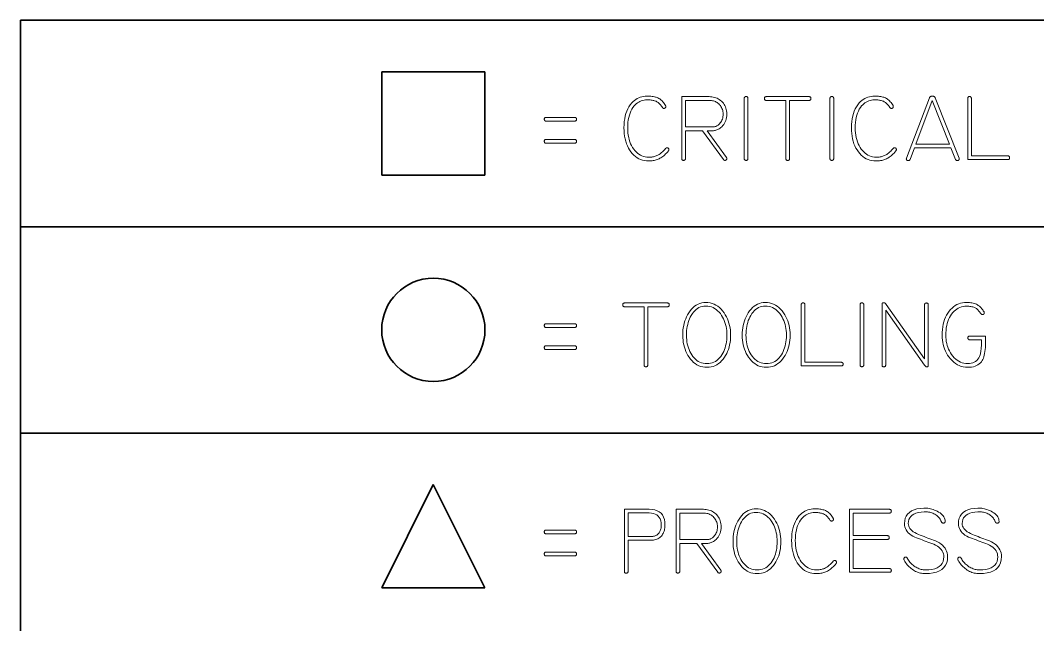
# Model space of a CAD drawing. Extents: x 0 to 297, y 0 to 210.
# Drawn here: x 76.5 to 115.91, y 36.57 to 60 of the extents above; entities that cross this region are included whole.
import ezdxf

# ---------------------------------------------------------------- set-up
doc = ezdxf.new("R2010")
doc.units = 0

msp = doc.modelspace()

# ---------------------------------------------------------------- linework, layer by layer
at = {"color": 7, "lineweight": 35}
for p, q in [((76.5, 10), (76.5, 60)), ((76.5, 60), (146.5, 60)), ((76.5, 60), (146.5, 60)), ((76.5, 52), (146.5, 52)), ((76.5, 10), (76.5, 50.5)), ((76.5, 44), (146.5, 44))]:
    msp.add_line(p, q, dxfattribs=at)
at = {"color": 7, "lineweight": 35, "ltscale": 0.1}
for p, q in [((90.5, 54), (90.5, 58)), ((90.5, 58), (94.5, 58)), ((94.5, 54), (94.5, 58)), ((90.5, 54), (94.5, 54)), ((90.5, 38), (94.5, 38))]:
    msp.add_line(p, q, dxfattribs=at)
at = {"color": 7, "lineweight": 35, "ltscale": 0.111803}
for p, q in [((90.5, 38), (92.5, 42)), ((92.5, 42), (94.5, 38))]:
    msp.add_line(p, q, dxfattribs=at)
at = {"color": 7, "lineweight": 13}
for points in [[(101.608, 54.938), (101.572, 54.895), (101.536, 54.855), (101.5, 54.818), (101.463, 54.783), (101.427, 54.751), (101.39, 54.722), (101.354, 54.695), (101.317, 54.671), (101.281, 54.65), (101.244, 54.631), (101.21, 54.616), (101.174, 54.601), (101.137, 54.589), (101.099, 54.578), (101.059, 54.569), (101.017, 54.562), (100.974, 54.556), (100.93, 54.552), (100.884, 54.549), (100.836, 54.548), (100.755, 54.552), (100.676, 54.562), (100.601, 54.58), (100.528, 54.605), (100.458, 54.636), (100.392, 54.675), (100.328, 54.721), (100.267, 54.773), (100.209, 54.833), (100.154, 54.9), (100.104, 54.973), (100.058, 55.05), (100.018, 55.132), (99.984, 55.218), (99.954, 55.309), (99.93, 55.405), (99.911, 55.505), (99.898, 55.609), (99.89, 55.719), (99.887, 55.833), (99.89, 55.957), (99.899, 56.074), (99.914, 56.186), (99.935, 56.291), (99.962, 56.391), (99.995, 56.484), (100.034, 56.571), (100.079, 56.652), (100.13, 56.727), (100.187, 56.796), (100.237, 56.847), (100.289, 56.892), (100.343, 56.932), (100.399, 56.967), (100.457, 56.996), (100.518, 57.02), (100.58, 57.039), (100.644, 57.052), (100.71, 57.06), (100.778, 57.063), (100.832, 57.062), (100.883, 57.06), (100.932, 57.056), (100.978, 57.051), (101.022, 57.045), (101.063, 57.037), (101.102, 57.027), (101.139, 57.017), (101.173, 57.004), (101.204, 56.991), (101.238, 56.973), (101.27, 56.952), (101.302, 56.929), (101.332, 56.903), (101.362, 56.875), (101.391, 56.844), (101.419, 56.811), (101.445, 56.775), (101.471, 56.736), (101.496, 56.695), (101.498, 56.691), (101.5, 56.688), (101.502, 56.684), (101.503, 56.68), (101.505, 56.677), (101.505, 56.673), (101.506, 56.67), (101.507, 56.666), (101.507, 56.662), (101.507, 56.659), (101.506, 56.645), (101.504, 56.633), (101.5, 56.622), (101.495, 56.613), (101.488, 56.605), (101.48, 56.598), (101.47, 56.593), (101.459, 56.589), (101.446, 56.587), (101.431, 56.587), (101.424, 56.587), (101.418, 56.588), (101.411, 56.59), (101.405, 56.592), (101.399, 56.596), (101.393, 56.6), (101.388, 56.604), (101.383, 56.61), (101.378, 56.616), (101.374, 56.623), (101.353, 56.656), (101.332, 56.686), (101.309, 56.715), (101.286, 56.742), (101.262, 56.767), (101.237, 56.79), (101.211, 56.811), (101.184, 56.829), (101.157, 56.846), (101.128, 56.861), (101.102, 56.872), (101.074, 56.882), (101.044, 56.89), (101.012, 56.898), (100.978, 56.904), (100.942, 56.909), (100.904, 56.913), (100.864, 56.916), (100.822, 56.918), (100.778, 56.918), (100.72, 56.916), (100.664, 56.909), (100.609, 56.897), (100.557, 56.88), (100.506, 56.859), (100.457, 56.833), (100.41, 56.802), (100.365, 56.766), (100.322, 56.726), (100.281, 56.68), (100.233, 56.619), (100.191, 56.553), (100.154, 56.481), (100.121, 56.404), (100.094, 56.322), (100.072, 56.235), (100.054, 56.142), (100.042, 56.044), (100.034, 55.941), (100.032, 55.833), (100.034, 55.733), (100.041, 55.638), (100.053, 55.546), (100.069, 55.459), (100.089, 55.374), (100.115, 55.294), (100.145, 55.217), (100.18, 55.145), (100.219, 55.075), (100.263, 55.01), (100.31, 54.95), (100.36, 54.896), (100.412, 54.848), (100.466, 54.807), (100.523, 54.772), (100.583, 54.743), (100.644, 54.721), (100.708, 54.705), (100.775, 54.696), (100.843, 54.693), (100.883, 54.693), (100.922, 54.696), (100.96, 54.699), (100.997, 54.704), (101.032, 54.711), (101.067, 54.719), (101.101, 54.729), (101.133, 54.74), (101.165, 54.753), (101.195, 54.767), (101.225, 54.783), (101.255, 54.801), (101.285, 54.822), (101.316, 54.845), (101.346, 54.87), (101.377, 54.898), (101.407, 54.928), (101.438, 54.96), (101.469, 54.995), (101.5, 55.032), (101.504, 55.037), (101.509, 55.041), (101.514, 55.045), (101.518, 55.048), (101.523, 55.051), (101.529, 55.053), (101.534, 55.055), (101.539, 55.056), (101.545, 55.057), (101.551, 55.057), (101.565, 55.056), (101.578, 55.054), (101.589, 55.051), (101.599, 55.045), (101.607, 55.039), (101.614, 55.031), (101.619, 55.022), (101.623, 55.011), (101.626, 54.999), (101.626, 54.985), (101.626, 54.98), (101.626, 54.975), (101.625, 54.97), (101.623, 54.965), (101.622, 54.96), (101.62, 54.956), (101.617, 54.951), (101.615, 54.947), (101.612, 54.942)], [(103.87, 56.367), (103.868, 56.298), (103.861, 56.233), (103.849, 56.172), (103.833, 56.114), (103.812, 56.06), (103.787, 56.009), (103.757, 55.961), (103.722, 55.917), (103.683, 55.877), (103.639, 55.84), (103.608, 55.817), (103.576, 55.797), (103.545, 55.779), (103.513, 55.764), (103.482, 55.751), (103.451, 55.74), (103.421, 55.731), (103.39, 55.726), (103.359, 55.722), (103.329, 55.721), (103.113, 55.721), (103.856, 54.685), (103.858, 54.681), (103.861, 54.677), (103.863, 54.672), (103.865, 54.668), (103.867, 54.664), (103.868, 54.659), (103.869, 54.655), (103.87, 54.651), (103.87, 54.646), (103.87, 54.642), (103.869, 54.628), (103.867, 54.616), (103.863, 54.605), (103.858, 54.596), (103.851, 54.588), (103.843, 54.582), (103.833, 54.576), (103.822, 54.573), (103.809, 54.571), (103.794, 54.57), (103.788, 54.57), (103.782, 54.571), (103.776, 54.573), (103.77, 54.575), (103.765, 54.577), (103.759, 54.58), (103.754, 54.584), (103.749, 54.588), (103.745, 54.593), (103.74, 54.599), (102.929, 55.721), (102.268, 55.721), (102.268, 54.642), (102.268, 54.628), (102.266, 54.616), (102.262, 54.605), (102.257, 54.596), (102.25, 54.588), (102.242, 54.582), (102.233, 54.576), (102.222, 54.573), (102.21, 54.571), (102.196, 54.57), (102.183, 54.571), (102.17, 54.573), (102.159, 54.576), (102.15, 54.582), (102.142, 54.588), (102.136, 54.596), (102.131, 54.605), (102.127, 54.616), (102.125, 54.628), (102.124, 54.642), (102.124, 57.041), (103.185, 57.041), (103.24, 57.039), (103.294, 57.034), (103.346, 57.025), (103.396, 57.013), (103.444, 56.997), (103.491, 56.977), (103.536, 56.955), (103.58, 56.928), (103.621, 56.898), (103.661, 56.864), (103.701, 56.825), (103.736, 56.783), (103.768, 56.739), (103.795, 56.693), (103.818, 56.644), (103.837, 56.593), (103.851, 56.54), (103.862, 56.485), (103.868, 56.427)], [(103.726, 56.367), (103.724, 56.415), (103.719, 56.461), (103.711, 56.505), (103.699, 56.547), (103.684, 56.587), (103.666, 56.626), (103.645, 56.662), (103.62, 56.697), (103.591, 56.729), (103.56, 56.76), (103.529, 56.786), (103.496, 56.809), (103.462, 56.83), (103.427, 56.847), (103.39, 56.863), (103.352, 56.875), (103.312, 56.884), (103.271, 56.891), (103.229, 56.895), (103.185, 56.897), (102.272, 56.897), (102.268, 55.865), (103.329, 55.865), (103.351, 55.866), (103.374, 55.869), (103.396, 55.874), (103.419, 55.88), (103.442, 55.889), (103.465, 55.899), (103.487, 55.911), (103.51, 55.925), (103.533, 55.941), (103.556, 55.959), (103.588, 55.988), (103.617, 56.02), (103.643, 56.055), (103.665, 56.092), (103.683, 56.131), (103.699, 56.173), (103.711, 56.218), (103.719, 56.265), (103.724, 56.314)], [(104.689, 54.642), (104.688, 54.628), (104.686, 54.616), (104.683, 54.605), (104.677, 54.596), (104.671, 54.588), (104.663, 54.582), (104.654, 54.576), (104.643, 54.573), (104.631, 54.571), (104.617, 54.57), (104.603, 54.571), (104.591, 54.573), (104.58, 54.576), (104.571, 54.582), (104.563, 54.588), (104.556, 54.596), (104.551, 54.605), (104.548, 54.616), (104.545, 54.628), (104.545, 54.642), (104.545, 56.973), (104.545, 56.986), (104.548, 56.999), (104.551, 57.009), (104.556, 57.019), (104.563, 57.027), (104.571, 57.033), (104.58, 57.038), (104.591, 57.042), (104.603, 57.044), (104.617, 57.045), (104.631, 57.044), (104.643, 57.042), (104.654, 57.038), (104.663, 57.033), (104.671, 57.027), (104.677, 57.019), (104.683, 57.009), (104.686, 56.999), (104.688, 56.986), (104.689, 56.973)], [(107.059, 56.897), (106.302, 56.897), (106.302, 54.639), (106.301, 54.625), (106.299, 54.613), (106.295, 54.602), (106.29, 54.592), (106.284, 54.584), (106.276, 54.578), (106.266, 54.573), (106.255, 54.569), (106.243, 54.567), (106.229, 54.566), (106.216, 54.567), (106.203, 54.569), (106.193, 54.573), (106.183, 54.578), (106.175, 54.584), (106.169, 54.592), (106.164, 54.602), (106.16, 54.613), (106.158, 54.625), (106.157, 54.639), (106.157, 56.897), (105.4, 56.897), (105.386, 56.898), (105.374, 56.9), (105.363, 56.903), (105.354, 56.908), (105.346, 56.915), (105.339, 56.923), (105.334, 56.932), (105.33, 56.943), (105.328, 56.955), (105.328, 56.969), (105.328, 56.983), (105.33, 56.995), (105.334, 57.006), (105.339, 57.015), (105.346, 57.023), (105.354, 57.03), (105.363, 57.035), (105.374, 57.038), (105.386, 57.04), (105.4, 57.041), (107.059, 57.041), (107.073, 57.04), (107.085, 57.038), (107.096, 57.035), (107.105, 57.03), (107.113, 57.023), (107.12, 57.015), (107.125, 57.006), (107.128, 56.995), (107.131, 56.983), (107.131, 56.969), (107.131, 56.955), (107.128, 56.943), (107.125, 56.932), (107.12, 56.923), (107.113, 56.915), (107.105, 56.908), (107.096, 56.903), (107.085, 56.9), (107.073, 56.898)], [(108.012, 54.642), (108.011, 54.628), (108.009, 54.616), (108.005, 54.605), (108, 54.596), (107.994, 54.588), (107.986, 54.582), (107.976, 54.576), (107.965, 54.573), (107.953, 54.571), (107.939, 54.57), (107.926, 54.571), (107.913, 54.573), (107.903, 54.576), (107.893, 54.582), (107.885, 54.588), (107.879, 54.596), (107.874, 54.605), (107.87, 54.616), (107.868, 54.628), (107.867, 54.642), (107.867, 56.973), (107.868, 56.986), (107.87, 56.999), (107.874, 57.009), (107.879, 57.019), (107.885, 57.027), (107.893, 57.033), (107.903, 57.038), (107.913, 57.042), (107.926, 57.044), (107.939, 57.045), (107.953, 57.044), (107.965, 57.042), (107.976, 57.038), (107.986, 57.033), (107.994, 57.027), (108, 57.019), (108.005, 57.009), (108.009, 56.999), (108.011, 56.986), (108.012, 56.973)], [(110.421, 54.938), (110.385, 54.895), (110.349, 54.855), (110.313, 54.818), (110.276, 54.783), (110.24, 54.751), (110.204, 54.722), (110.167, 54.695), (110.13, 54.671), (110.094, 54.65), (110.057, 54.631), (110.023, 54.616), (109.988, 54.601), (109.951, 54.589), (109.912, 54.578), (109.872, 54.569), (109.831, 54.562), (109.788, 54.556), (109.743, 54.552), (109.697, 54.549), (109.649, 54.548), (109.568, 54.552), (109.489, 54.562), (109.414, 54.58), (109.341, 54.605), (109.271, 54.636), (109.205, 54.675), (109.141, 54.721), (109.08, 54.773), (109.022, 54.833), (108.968, 54.9), (108.917, 54.973), (108.871, 55.05), (108.831, 55.132), (108.797, 55.218), (108.767, 55.309), (108.743, 55.405), (108.725, 55.505), (108.711, 55.609), (108.703, 55.719), (108.701, 55.833), (108.704, 55.957), (108.713, 56.074), (108.728, 56.186), (108.748, 56.291), (108.775, 56.391), (108.808, 56.484), (108.847, 56.571), (108.892, 56.652), (108.943, 56.727), (109, 56.796), (109.05, 56.847), (109.102, 56.892), (109.156, 56.932), (109.212, 56.967), (109.271, 56.996), (109.331, 57.02), (109.393, 57.039), (109.457, 57.052), (109.523, 57.06), (109.592, 57.063), (109.645, 57.062), (109.696, 57.06), (109.745, 57.056), (109.791, 57.051), (109.835, 57.045), (109.876, 57.037), (109.915, 57.027), (109.952, 57.017), (109.986, 57.004), (110.017, 56.991), (110.051, 56.973), (110.083, 56.952), (110.115, 56.929), (110.145, 56.903), (110.175, 56.875), (110.204, 56.844), (110.232, 56.811), (110.259, 56.775), (110.285, 56.736), (110.31, 56.695), (110.312, 56.691), (110.313, 56.688), (110.315, 56.684), (110.316, 56.68), (110.318, 56.677), (110.319, 56.673), (110.319, 56.67), (110.32, 56.666), (110.32, 56.662), (110.32, 56.659), (110.32, 56.645), (110.317, 56.633), (110.314, 56.622), (110.308, 56.613), (110.301, 56.605), (110.293, 56.598), (110.283, 56.593), (110.272, 56.589), (110.259, 56.587), (110.245, 56.587), (110.238, 56.587), (110.231, 56.588), (110.224, 56.59), (110.218, 56.592), (110.212, 56.596), (110.206, 56.6), (110.201, 56.604), (110.196, 56.61), (110.191, 56.616), (110.187, 56.623), (110.166, 56.656), (110.145, 56.686), (110.122, 56.715), (110.099, 56.742), (110.075, 56.767), (110.05, 56.79), (110.024, 56.811), (109.998, 56.829), (109.97, 56.846), (109.942, 56.861), (109.915, 56.872), (109.887, 56.882), (109.857, 56.89), (109.825, 56.898), (109.791, 56.904), (109.755, 56.909), (109.717, 56.913), (109.677, 56.916), (109.635, 56.918), (109.592, 56.918), (109.533, 56.916), (109.477, 56.909), (109.423, 56.897), (109.37, 56.88), (109.319, 56.859), (109.27, 56.833), (109.223, 56.802), (109.178, 56.766), (109.135, 56.726), (109.094, 56.68), (109.047, 56.619), (109.004, 56.553), (108.967, 56.481), (108.934, 56.404), (108.907, 56.322), (108.885, 56.235), (108.867, 56.142), (108.855, 56.044), (108.847, 55.941), (108.845, 55.833), (108.847, 55.733), (108.854, 55.638), (108.866, 55.546), (108.882, 55.459), (108.903, 55.374), (108.928, 55.294), (108.958, 55.217), (108.993, 55.145), (109.032, 55.075), (109.076, 55.01), (109.123, 54.95), (109.173, 54.896), (109.225, 54.848), (109.28, 54.807), (109.336, 54.772), (109.396, 54.743), (109.457, 54.721), (109.521, 54.705), (109.588, 54.696), (109.657, 54.693), (109.696, 54.693), (109.735, 54.696), (109.773, 54.699), (109.81, 54.704), (109.846, 54.711), (109.88, 54.719), (109.914, 54.729), (109.946, 54.74), (109.978, 54.753), (110.008, 54.767), (110.038, 54.783), (110.068, 54.801), (110.099, 54.822), (110.129, 54.845), (110.159, 54.87), (110.19, 54.898), (110.221, 54.928), (110.251, 54.96), (110.282, 54.995), (110.313, 55.032), (110.318, 55.037), (110.322, 55.041), (110.327, 55.045), (110.332, 55.048), (110.337, 55.051), (110.342, 55.053), (110.347, 55.055), (110.352, 55.056), (110.358, 55.057), (110.364, 55.057), (110.378, 55.056), (110.391, 55.054), (110.402, 55.051), (110.412, 55.045), (110.42, 55.039), (110.427, 55.031), (110.433, 55.022), (110.436, 55.011), (110.439, 54.999), (110.439, 54.985), (110.439, 54.98), (110.439, 54.975), (110.438, 54.97), (110.437, 54.965), (110.435, 54.96), (110.433, 54.956), (110.431, 54.951), (110.428, 54.947), (110.425, 54.942)], [(112.867, 54.66), (112.869, 54.657), (112.87, 54.654), (112.871, 54.652), (112.872, 54.649), (112.873, 54.646), (112.873, 54.643), (112.874, 54.64), (112.874, 54.637), (112.874, 54.634), (112.874, 54.631), (112.874, 54.618), (112.871, 54.607), (112.868, 54.596), (112.862, 54.587), (112.856, 54.58), (112.847, 54.574), (112.837, 54.569), (112.826, 54.566), (112.813, 54.563), (112.799, 54.563), (112.789, 54.563), (112.78, 54.565), (112.771, 54.567), (112.763, 54.57), (112.756, 54.574), (112.75, 54.58), (112.744, 54.586), (112.739, 54.593), (112.734, 54.601), (112.73, 54.61), (112.55, 55.061), (111.143, 55.061), (110.97, 54.61), (110.966, 54.601), (110.961, 54.593), (110.956, 54.586), (110.95, 54.58), (110.944, 54.574), (110.936, 54.57), (110.929, 54.567), (110.92, 54.565), (110.911, 54.563), (110.901, 54.563), (110.887, 54.563), (110.874, 54.566), (110.863, 54.569), (110.853, 54.574), (110.844, 54.58), (110.838, 54.587), (110.832, 54.596), (110.828, 54.607), (110.826, 54.618), (110.825, 54.631), (110.825, 54.634), (110.826, 54.637), (110.826, 54.64), (110.827, 54.643), (110.827, 54.646), (110.828, 54.649), (110.829, 54.652), (110.83, 54.654), (110.831, 54.657), (110.833, 54.66), (111.72, 56.994), (111.726, 57.007), (111.733, 57.019), (111.741, 57.029), (111.75, 57.038), (111.761, 57.046), (111.772, 57.052), (111.785, 57.057), (111.8, 57.06), (111.815, 57.062), (111.832, 57.063), (111.848, 57.062), (111.863, 57.06), (111.877, 57.057), (111.89, 57.052), (111.901, 57.046), (111.912, 57.038), (111.922, 57.029), (111.93, 57.019), (111.937, 57.007), (111.944, 56.994)], [(112.492, 55.205), (111.832, 56.886), (111.197, 55.205)], [(114.754, 54.599), (113.203, 54.599), (113.203, 56.973), (113.203, 56.986), (113.206, 56.999), (113.209, 57.009), (113.214, 57.019), (113.221, 57.027), (113.229, 57.033), (113.238, 57.038), (113.249, 57.042), (113.261, 57.044), (113.275, 57.045), (113.289, 57.044), (113.301, 57.042), (113.312, 57.038), (113.321, 57.033), (113.329, 57.027), (113.335, 57.019), (113.341, 57.009), (113.344, 56.999), (113.346, 56.986), (113.347, 56.973), (113.347, 54.743), (114.754, 54.743), (114.768, 54.742), (114.78, 54.74), (114.791, 54.737), (114.8, 54.732), (114.808, 54.725), (114.815, 54.717), (114.82, 54.708), (114.823, 54.697), (114.825, 54.685), (114.826, 54.671), (114.825, 54.657), (114.823, 54.645), (114.82, 54.634), (114.815, 54.625), (114.808, 54.617), (114.8, 54.61), (114.791, 54.605), (114.78, 54.602), (114.768, 54.6)], [(97.975, 56.092), (96.872, 56.092), (96.858, 56.093), (96.846, 56.095), (96.835, 56.099), (96.825, 56.104), (96.817, 56.11), (96.811, 56.118), (96.806, 56.128), (96.802, 56.139), (96.8, 56.151), (96.799, 56.165), (96.8, 56.178), (96.802, 56.19), (96.806, 56.201), (96.811, 56.211), (96.817, 56.219), (96.825, 56.225), (96.835, 56.23), (96.846, 56.234), (96.858, 56.236), (96.872, 56.237), (97.975, 56.237), (97.989, 56.236), (98.001, 56.234), (98.012, 56.23), (98.022, 56.225), (98.03, 56.219), (98.036, 56.211), (98.041, 56.201), (98.045, 56.19), (98.047, 56.178), (98.048, 56.165), (98.047, 56.151), (98.045, 56.139), (98.041, 56.128), (98.036, 56.118), (98.03, 56.11), (98.022, 56.104), (98.012, 56.099), (98.001, 56.095), (97.989, 56.093)], [(97.975, 55.237), (96.872, 55.237), (96.858, 55.238), (96.846, 55.24), (96.835, 55.244), (96.825, 55.249), (96.817, 55.255), (96.811, 55.263), (96.806, 55.273), (96.802, 55.284), (96.8, 55.296), (96.799, 55.31), (96.8, 55.323), (96.802, 55.335), (96.806, 55.346), (96.811, 55.356), (96.817, 55.364), (96.825, 55.37), (96.835, 55.375), (96.846, 55.379), (96.858, 55.381), (96.872, 55.382), (97.975, 55.382), (97.989, 55.381), (98.001, 55.379), (98.012, 55.375), (98.022, 55.37), (98.03, 55.364), (98.036, 55.356), (98.041, 55.346), (98.045, 55.335), (98.047, 55.323), (98.048, 55.31), (98.047, 55.296), (98.045, 55.284), (98.041, 55.273), (98.036, 55.263), (98.03, 55.255), (98.022, 55.249), (98.012, 55.244), (98.001, 55.24), (97.989, 55.238)], [(101.569, 48.897), (100.811, 48.897), (100.811, 46.639), (100.81, 46.625), (100.808, 46.613), (100.804, 46.602), (100.799, 46.592), (100.793, 46.584), (100.785, 46.578), (100.776, 46.573), (100.765, 46.569), (100.753, 46.567), (100.739, 46.566), (100.725, 46.567), (100.713, 46.569), (100.702, 46.573), (100.693, 46.578), (100.685, 46.584), (100.678, 46.592), (100.673, 46.602), (100.67, 46.613), (100.667, 46.625), (100.667, 46.639), (100.667, 48.897), (99.909, 48.897), (99.895, 48.898), (99.883, 48.9), (99.872, 48.903), (99.863, 48.908), (99.855, 48.915), (99.848, 48.923), (99.843, 48.932), (99.84, 48.943), (99.838, 48.955), (99.837, 48.969), (99.838, 48.983), (99.84, 48.995), (99.843, 49.006), (99.848, 49.015), (99.855, 49.023), (99.863, 49.03), (99.872, 49.035), (99.883, 49.038), (99.895, 49.04), (99.909, 49.041), (101.569, 49.041), (101.582, 49.04), (101.595, 49.038), (101.605, 49.035), (101.615, 49.03), (101.623, 49.023), (101.629, 49.015), (101.634, 49.006), (101.638, 48.995), (101.64, 48.983), (101.641, 48.969), (101.64, 48.955), (101.638, 48.943), (101.634, 48.932), (101.629, 48.923), (101.623, 48.915), (101.615, 48.908), (101.605, 48.903), (101.595, 48.9), (101.582, 48.898)], [(104.018, 47.793), (104.016, 47.694), (104.009, 47.598), (103.997, 47.505), (103.98, 47.415), (103.959, 47.328), (103.932, 47.244), (103.901, 47.163), (103.866, 47.085), (103.825, 47.01), (103.78, 46.938), (103.726, 46.864), (103.67, 46.798), (103.609, 46.739), (103.546, 46.689), (103.48, 46.646), (103.41, 46.611), (103.337, 46.583), (103.26, 46.564), (103.181, 46.552), (103.098, 46.548), (103.015, 46.552), (102.936, 46.564), (102.859, 46.583), (102.785, 46.611), (102.715, 46.646), (102.647, 46.689), (102.583, 46.739), (102.522, 46.798), (102.464, 46.864), (102.409, 46.938), (102.362, 47.011), (102.321, 47.086), (102.284, 47.165), (102.252, 47.246), (102.225, 47.33), (102.203, 47.417), (102.186, 47.507), (102.174, 47.599), (102.166, 47.695), (102.164, 47.793), (102.166, 47.892), (102.173, 47.988), (102.185, 48.082), (102.201, 48.173), (102.222, 48.261), (102.247, 48.347), (102.277, 48.43), (102.312, 48.51), (102.351, 48.587), (102.395, 48.662), (102.447, 48.738), (102.503, 48.806), (102.562, 48.867), (102.623, 48.919), (102.688, 48.963), (102.755, 48.999), (102.826, 49.027), (102.899, 49.047), (102.976, 49.059), (103.055, 49.063), (103.141, 49.059), (103.223, 49.047), (103.302, 49.027), (103.378, 48.999), (103.451, 48.963), (103.52, 48.919), (103.586, 48.867), (103.649, 48.806), (103.709, 48.738), (103.766, 48.662), (103.813, 48.587), (103.856, 48.51), (103.894, 48.43), (103.927, 48.347), (103.955, 48.261), (103.978, 48.173), (103.995, 48.082), (104.008, 47.988), (104.016, 47.892)], [(103.874, 47.793), (103.872, 47.882), (103.866, 47.968), (103.855, 48.051), (103.841, 48.132), (103.822, 48.21), (103.8, 48.286), (103.773, 48.359), (103.742, 48.429), (103.707, 48.497), (103.668, 48.561), (103.62, 48.629), (103.57, 48.69), (103.516, 48.743), (103.459, 48.79), (103.399, 48.829), (103.337, 48.861), (103.271, 48.886), (103.202, 48.904), (103.13, 48.915), (103.055, 48.918), (102.985, 48.915), (102.918, 48.904), (102.854, 48.886), (102.793, 48.861), (102.736, 48.829), (102.681, 48.79), (102.629, 48.743), (102.58, 48.69), (102.535, 48.629), (102.492, 48.561), (102.457, 48.497), (102.426, 48.43), (102.398, 48.36), (102.374, 48.288), (102.354, 48.212), (102.338, 48.134), (102.325, 48.053), (102.315, 47.969), (102.31, 47.882), (102.308, 47.793), (102.31, 47.705), (102.316, 47.619), (102.326, 47.537), (102.34, 47.457), (102.359, 47.38), (102.381, 47.305), (102.407, 47.234), (102.437, 47.165), (102.472, 47.099), (102.51, 47.035), (102.556, 46.97), (102.604, 46.912), (102.655, 46.861), (102.71, 46.816), (102.767, 46.778), (102.827, 46.747), (102.891, 46.723), (102.957, 46.706), (103.026, 46.696), (103.098, 46.693), (103.171, 46.696), (103.24, 46.706), (103.307, 46.723), (103.37, 46.747), (103.43, 46.778), (103.487, 46.816), (103.541, 46.861), (103.591, 46.912), (103.638, 46.97), (103.683, 47.035), (103.719, 47.098), (103.751, 47.164), (103.78, 47.232), (103.805, 47.304), (103.826, 47.378), (103.843, 47.455), (103.857, 47.535), (103.866, 47.618), (103.872, 47.704)], [(106.323, 47.793), (106.321, 47.694), (106.314, 47.598), (106.302, 47.505), (106.285, 47.415), (106.264, 47.328), (106.238, 47.244), (106.207, 47.163), (106.171, 47.085), (106.13, 47.01), (106.085, 46.938), (106.032, 46.864), (105.975, 46.798), (105.915, 46.739), (105.851, 46.689), (105.785, 46.646), (105.715, 46.611), (105.642, 46.583), (105.566, 46.564), (105.486, 46.552), (105.403, 46.548), (105.32, 46.552), (105.241, 46.564), (105.164, 46.583), (105.09, 46.611), (105.02, 46.646), (104.953, 46.689), (104.888, 46.739), (104.827, 46.798), (104.769, 46.864), (104.714, 46.938), (104.668, 47.011), (104.626, 47.086), (104.589, 47.165), (104.557, 47.246), (104.53, 47.33), (104.508, 47.417), (104.491, 47.507), (104.479, 47.599), (104.471, 47.695), (104.469, 47.793), (104.471, 47.892), (104.478, 47.988), (104.49, 48.082), (104.506, 48.173), (104.527, 48.261), (104.552, 48.347), (104.582, 48.43), (104.617, 48.51), (104.656, 48.587), (104.7, 48.662), (104.753, 48.738), (104.808, 48.806), (104.867, 48.867), (104.928, 48.919), (104.993, 48.963), (105.06, 48.999), (105.131, 49.027), (105.204, 49.047), (105.281, 49.059), (105.36, 49.063), (105.446, 49.059), (105.528, 49.047), (105.607, 49.027), (105.683, 48.999), (105.756, 48.963), (105.825, 48.919), (105.892, 48.867), (105.955, 48.806), (106.014, 48.738), (106.071, 48.662), (106.119, 48.587), (106.162, 48.51), (106.199, 48.43), (106.232, 48.347), (106.26, 48.261), (106.283, 48.173), (106.301, 48.082), (106.313, 47.988), (106.321, 47.892)], [(106.179, 47.793), (106.177, 47.882), (106.171, 47.968), (106.16, 48.051), (106.146, 48.132), (106.128, 48.21), (106.105, 48.286), (106.078, 48.359), (106.047, 48.429), (106.012, 48.497), (105.973, 48.561), (105.926, 48.629), (105.875, 48.69), (105.821, 48.743), (105.764, 48.79), (105.705, 48.829), (105.642, 48.861), (105.576, 48.886), (105.507, 48.904), (105.435, 48.915), (105.36, 48.918), (105.29, 48.915), (105.223, 48.904), (105.159, 48.886), (105.099, 48.861), (105.041, 48.829), (104.986, 48.79), (104.934, 48.743), (104.886, 48.69), (104.84, 48.629), (104.797, 48.561), (104.762, 48.497), (104.731, 48.43), (104.703, 48.36), (104.68, 48.288), (104.659, 48.212), (104.643, 48.134), (104.63, 48.053), (104.621, 47.969), (104.615, 47.882), (104.613, 47.793), (104.615, 47.705), (104.621, 47.619), (104.631, 47.537), (104.646, 47.457), (104.664, 47.38), (104.686, 47.305), (104.712, 47.234), (104.743, 47.165), (104.777, 47.099), (104.815, 47.035), (104.861, 46.97), (104.909, 46.912), (104.961, 46.861), (105.015, 46.816), (105.072, 46.778), (105.133, 46.747), (105.196, 46.723), (105.262, 46.706), (105.331, 46.696), (105.403, 46.693), (105.476, 46.696), (105.546, 46.706), (105.612, 46.723), (105.675, 46.747), (105.735, 46.778), (105.792, 46.816), (105.846, 46.861), (105.896, 46.912), (105.944, 46.97), (105.988, 47.035), (106.024, 47.098), (106.057, 47.164), (106.085, 47.232), (106.11, 47.304), (106.131, 47.378), (106.148, 47.455), (106.162, 47.535), (106.171, 47.618), (106.177, 47.704)], [(108.304, 46.599), (106.753, 46.599), (106.753, 48.973), (106.753, 48.986), (106.755, 48.999), (106.759, 49.009), (106.764, 49.019), (106.771, 49.027), (106.778, 49.033), (106.788, 49.038), (106.799, 49.042), (106.811, 49.044), (106.825, 49.045), (106.838, 49.044), (106.851, 49.042), (106.861, 49.038), (106.871, 49.033), (106.879, 49.027), (106.885, 49.019), (106.89, 49.009), (106.894, 48.999), (106.896, 48.986), (106.897, 48.973), (106.897, 46.743), (108.304, 46.743), (108.317, 46.742), (108.33, 46.74), (108.341, 46.737), (108.35, 46.732), (108.358, 46.725), (108.364, 46.717), (108.369, 46.708), (108.373, 46.697), (108.375, 46.685), (108.376, 46.671), (108.375, 46.657), (108.373, 46.645), (108.369, 46.634), (108.364, 46.625), (108.358, 46.617), (108.35, 46.61), (108.341, 46.605), (108.33, 46.602), (108.317, 46.6)], [(109.177, 46.642), (109.176, 46.628), (109.174, 46.616), (109.17, 46.605), (109.165, 46.596), (109.159, 46.588), (109.151, 46.582), (109.141, 46.576), (109.131, 46.573), (109.118, 46.571), (109.105, 46.57), (109.091, 46.571), (109.079, 46.573), (109.068, 46.576), (109.058, 46.582), (109.051, 46.588), (109.044, 46.596), (109.039, 46.605), (109.035, 46.616), (109.033, 46.628), (109.032, 46.642), (109.032, 48.973), (109.033, 48.986), (109.035, 48.999), (109.039, 49.009), (109.044, 49.019), (109.051, 49.027), (109.058, 49.033), (109.068, 49.038), (109.079, 49.042), (109.091, 49.044), (109.105, 49.045), (109.118, 49.044), (109.131, 49.042), (109.141, 49.038), (109.151, 49.033), (109.159, 49.027), (109.165, 49.019), (109.17, 49.009), (109.174, 48.999), (109.176, 48.986), (109.177, 48.973)], [(111.677, 46.628), (111.676, 46.615), (111.675, 46.604), (111.672, 46.595), (111.669, 46.586), (111.664, 46.579), (111.659, 46.573), (111.652, 46.569), (111.644, 46.565), (111.636, 46.563), (111.626, 46.563), (111.616, 46.563), (111.606, 46.565), (111.597, 46.569), (111.587, 46.573), (111.578, 46.579), (111.568, 46.586), (111.559, 46.595), (111.55, 46.604), (111.541, 46.615), (111.532, 46.628), (110.028, 48.767), (110.028, 46.639), (110.027, 46.625), (110.025, 46.613), (110.022, 46.602), (110.017, 46.592), (110.01, 46.584), (110.002, 46.578), (109.993, 46.573), (109.982, 46.569), (109.97, 46.567), (109.956, 46.566), (109.942, 46.567), (109.93, 46.569), (109.919, 46.573), (109.91, 46.578), (109.902, 46.584), (109.895, 46.592), (109.89, 46.602), (109.887, 46.613), (109.885, 46.625), (109.884, 46.639), (109.884, 48.987), (109.884, 48.999), (109.886, 49.01), (109.889, 49.02), (109.893, 49.029), (109.898, 49.036), (109.905, 49.042), (109.912, 49.046), (109.921, 49.049), (109.931, 49.051), (109.942, 49.052), (109.954, 49.051), (109.965, 49.049), (109.977, 49.046), (109.988, 49.042), (109.998, 49.036), (110.009, 49.029), (110.019, 49.02), (110.028, 49.01), (110.037, 48.999), (110.046, 48.987), (111.532, 46.877), (111.532, 48.969), (111.533, 48.983), (111.535, 48.995), (111.539, 49.006), (111.544, 49.015), (111.551, 49.023), (111.558, 49.03), (111.568, 49.035), (111.579, 49.038), (111.591, 49.04), (111.605, 49.041), (111.618, 49.04), (111.631, 49.038), (111.641, 49.035), (111.651, 49.03), (111.659, 49.023), (111.665, 49.015), (111.67, 49.006), (111.674, 48.995), (111.676, 48.983), (111.677, 48.969)], [(113.892, 47.494), (113.891, 47.401), (113.887, 47.314), (113.88, 47.232), (113.872, 47.155), (113.86, 47.084), (113.846, 47.018), (113.83, 46.958), (113.811, 46.902), (113.79, 46.853), (113.766, 46.808), (113.732, 46.759), (113.693, 46.715), (113.65, 46.676), (113.601, 46.642), (113.547, 46.613), (113.488, 46.59), (113.425, 46.572), (113.356, 46.559), (113.282, 46.551), (113.203, 46.548), (113.117, 46.552), (113.034, 46.564), (112.954, 46.584), (112.877, 46.612), (112.802, 46.648), (112.731, 46.692), (112.662, 46.745), (112.597, 46.805), (112.534, 46.873), (112.474, 46.949), (112.424, 47.023), (112.379, 47.1), (112.34, 47.179), (112.305, 47.259), (112.277, 47.342), (112.253, 47.427), (112.234, 47.513), (112.221, 47.602), (112.213, 47.693), (112.211, 47.786), (112.213, 47.9), (112.222, 48.009), (112.235, 48.114), (112.255, 48.214), (112.279, 48.31), (112.309, 48.401), (112.345, 48.487), (112.386, 48.57), (112.433, 48.647), (112.485, 48.72), (112.539, 48.785), (112.596, 48.843), (112.656, 48.895), (112.719, 48.939), (112.785, 48.977), (112.854, 49.008), (112.926, 49.032), (113.001, 49.049), (113.079, 49.059), (113.159, 49.063), (113.215, 49.062), (113.269, 49.058), (113.32, 49.052), (113.369, 49.044), (113.416, 49.034), (113.46, 49.021), (113.502, 49.006), (113.542, 48.989), (113.579, 48.969), (113.614, 48.947), (113.634, 48.933), (113.655, 48.917), (113.676, 48.899), (113.697, 48.878), (113.719, 48.855), (113.74, 48.83), (113.762, 48.803), (113.785, 48.774), (113.808, 48.743), (113.83, 48.709), (113.833, 48.705), (113.836, 48.7), (113.838, 48.696), (113.84, 48.691), (113.841, 48.687), (113.843, 48.682), (113.844, 48.677), (113.844, 48.672), (113.845, 48.667), (113.845, 48.662), (113.844, 48.649), (113.842, 48.638), (113.838, 48.627), (113.833, 48.618), (113.827, 48.611), (113.819, 48.605), (113.81, 48.6), (113.799, 48.597), (113.786, 48.594), (113.773, 48.594), (113.766, 48.594), (113.759, 48.595), (113.752, 48.597), (113.746, 48.6), (113.739, 48.603), (113.733, 48.607), (113.728, 48.611), (113.722, 48.617), (113.717, 48.623), (113.711, 48.63), (113.689, 48.66), (113.668, 48.688), (113.648, 48.714), (113.628, 48.737), (113.609, 48.759), (113.59, 48.778), (113.573, 48.796), (113.556, 48.811), (113.539, 48.824), (113.524, 48.835), (113.497, 48.851), (113.468, 48.865), (113.436, 48.878), (113.403, 48.889), (113.368, 48.898), (113.33, 48.905), (113.291, 48.911), (113.249, 48.915), (113.205, 48.918), (113.159, 48.918), (113.089, 48.915), (113.022, 48.906), (112.957, 48.891), (112.895, 48.869), (112.836, 48.841), (112.779, 48.807), (112.725, 48.766), (112.673, 48.72), (112.625, 48.667), (112.579, 48.608), (112.536, 48.544), (112.498, 48.476), (112.465, 48.404), (112.436, 48.328), (112.411, 48.247), (112.391, 48.163), (112.375, 48.075), (112.364, 47.983), (112.357, 47.886), (112.355, 47.786), (112.357, 47.704), (112.364, 47.624), (112.375, 47.545), (112.391, 47.469), (112.411, 47.394), (112.436, 47.322), (112.465, 47.251), (112.498, 47.182), (112.536, 47.115), (112.579, 47.05), (112.629, 46.982), (112.682, 46.921), (112.738, 46.868), (112.796, 46.821), (112.857, 46.782), (112.921, 46.75), (112.987, 46.725), (113.057, 46.707), (113.128, 46.696), (113.203, 46.693), (113.275, 46.696), (113.342, 46.706), (113.404, 46.723), (113.46, 46.747), (113.511, 46.777), (113.557, 46.815), (113.597, 46.859), (113.632, 46.91), (113.662, 46.967), (113.686, 47.032), (113.696, 47.065), (113.704, 47.104), (113.712, 47.148), (113.718, 47.198), (113.724, 47.254), (113.729, 47.315), (113.732, 47.382), (113.735, 47.454), (113.736, 47.532), (113.737, 47.616), (113.282, 47.616), (113.268, 47.617), (113.256, 47.619), (113.245, 47.623), (113.236, 47.628), (113.228, 47.634), (113.222, 47.642), (113.216, 47.652), (113.213, 47.662), (113.211, 47.675), (113.21, 47.688), (113.211, 47.702), (113.213, 47.714), (113.216, 47.725), (113.222, 47.734), (113.228, 47.742), (113.236, 47.749), (113.245, 47.754), (113.256, 47.758), (113.268, 47.76), (113.282, 47.76), (113.892, 47.76)], [(97.975, 48.092), (96.872, 48.092), (96.858, 48.093), (96.846, 48.095), (96.835, 48.099), (96.825, 48.104), (96.817, 48.11), (96.811, 48.118), (96.806, 48.128), (96.802, 48.139), (96.8, 48.151), (96.799, 48.165), (96.8, 48.178), (96.802, 48.19), (96.806, 48.201), (96.811, 48.211), (96.817, 48.219), (96.825, 48.225), (96.835, 48.23), (96.846, 48.234), (96.858, 48.236), (96.872, 48.237), (97.975, 48.237), (97.989, 48.236), (98.001, 48.234), (98.012, 48.23), (98.022, 48.225), (98.03, 48.219), (98.036, 48.211), (98.041, 48.201), (98.045, 48.19), (98.047, 48.178), (98.048, 48.165), (98.047, 48.151), (98.045, 48.139), (98.041, 48.128), (98.036, 48.118), (98.03, 48.11), (98.022, 48.104), (98.012, 48.099), (98.001, 48.095), (97.989, 48.093)], [(97.975, 47.237), (96.872, 47.237), (96.858, 47.238), (96.846, 47.24), (96.835, 47.244), (96.825, 47.249), (96.817, 47.255), (96.811, 47.263), (96.806, 47.273), (96.802, 47.284), (96.8, 47.296), (96.799, 47.31), (96.8, 47.323), (96.802, 47.335), (96.806, 47.346), (96.811, 47.356), (96.817, 47.364), (96.825, 47.37), (96.835, 47.375), (96.846, 47.379), (96.858, 47.381), (96.872, 47.382), (97.975, 47.382), (97.989, 47.381), (98.001, 47.379), (98.012, 47.375), (98.022, 47.37), (98.03, 47.364), (98.036, 47.356), (98.041, 47.346), (98.045, 47.335), (98.047, 47.323), (98.048, 47.31), (98.047, 47.296), (98.045, 47.284), (98.041, 47.273), (98.036, 47.263), (98.03, 47.255), (98.022, 47.249), (98.012, 47.244), (98.001, 47.24), (97.989, 47.238)], [(101.475, 40.428), (101.473, 40.376), (101.469, 40.326), (101.462, 40.278), (101.452, 40.232), (101.44, 40.189), (101.424, 40.148), (101.406, 40.109), (101.385, 40.072), (101.361, 40.038), (101.334, 40.006), (101.304, 39.974), (101.271, 39.946), (101.236, 39.921), (101.199, 39.9), (101.159, 39.881), (101.117, 39.866), (101.072, 39.855), (101.025, 39.846), (100.975, 39.841), (100.923, 39.84), (100.046, 39.84), (100.046, 38.639), (100.045, 38.625), (100.043, 38.613), (100.04, 38.602), (100.035, 38.592), (100.028, 38.584), (100.02, 38.578), (100.011, 38.573), (100, 38.569), (99.988, 38.567), (99.974, 38.566), (99.96, 38.567), (99.948, 38.569), (99.937, 38.573), (99.928, 38.578), (99.92, 38.584), (99.913, 38.592), (99.908, 38.602), (99.905, 38.613), (99.903, 38.625), (99.902, 38.639), (99.902, 41.045), (100.858, 41.045), (100.975, 41.039), (101.08, 41.02), (101.172, 40.989), (101.253, 40.946), (101.321, 40.891), (101.376, 40.823), (101.419, 40.742), (101.45, 40.65), (101.469, 40.545)], [(103.65, 40.367), (103.648, 40.298), (103.641, 40.233), (103.629, 40.172), (103.613, 40.114), (103.592, 40.06), (103.567, 40.009), (103.537, 39.961), (103.502, 39.917), (103.463, 39.877), (103.419, 39.84), (103.388, 39.817), (103.356, 39.797), (103.325, 39.779), (103.293, 39.764), (103.262, 39.751), (103.231, 39.74), (103.201, 39.731), (103.17, 39.726), (103.139, 39.722), (103.109, 39.721), (102.892, 39.721), (103.636, 38.685), (103.638, 38.681), (103.641, 38.677), (103.643, 38.672), (103.645, 38.668), (103.646, 38.664), (103.648, 38.659), (103.649, 38.655), (103.649, 38.651), (103.65, 38.646), (103.65, 38.642), (103.649, 38.628), (103.647, 38.616), (103.643, 38.605), (103.638, 38.596), (103.631, 38.588), (103.623, 38.582), (103.613, 38.576), (103.602, 38.573), (103.589, 38.571), (103.574, 38.57), (103.568, 38.57), (103.562, 38.571), (103.556, 38.573), (103.55, 38.575), (103.545, 38.577), (103.539, 38.58), (103.534, 38.584), (103.529, 38.588), (103.525, 38.593), (103.52, 38.599), (102.709, 39.721), (102.048, 39.721), (102.048, 38.642), (102.048, 38.628), (102.045, 38.616), (102.042, 38.605), (102.037, 38.596), (102.03, 38.588), (102.022, 38.582), (102.013, 38.576), (102.002, 38.573), (101.99, 38.571), (101.976, 38.57), (101.962, 38.571), (101.95, 38.573), (101.939, 38.576), (101.93, 38.582), (101.922, 38.588), (101.916, 38.596), (101.911, 38.605), (101.907, 38.616), (101.905, 38.628), (101.904, 38.642), (101.904, 41.041), (102.965, 41.041), (103.02, 41.039), (103.074, 41.034), (103.126, 41.025), (103.176, 41.013), (103.224, 40.997), (103.271, 40.977), (103.316, 40.955), (103.359, 40.928), (103.401, 40.898), (103.441, 40.864), (103.481, 40.825), (103.516, 40.783), (103.548, 40.739), (103.575, 40.693), (103.598, 40.644), (103.617, 40.593), (103.631, 40.54), (103.642, 40.485), (103.648, 40.427)], [(105.966, 39.793), (105.964, 39.694), (105.957, 39.598), (105.945, 39.505), (105.928, 39.415), (105.907, 39.328), (105.88, 39.244), (105.849, 39.163), (105.814, 39.085), (105.773, 39.01), (105.728, 38.938), (105.674, 38.864), (105.618, 38.798), (105.558, 38.739), (105.494, 38.689), (105.428, 38.646), (105.358, 38.611), (105.285, 38.583), (105.209, 38.564), (105.129, 38.552), (105.046, 38.548), (104.963, 38.552), (104.884, 38.564), (104.807, 38.583), (104.733, 38.611), (104.663, 38.646), (104.596, 38.689), (104.531, 38.739), (104.47, 38.798), (104.412, 38.864), (104.357, 38.938), (104.311, 39.011), (104.269, 39.086), (104.232, 39.165), (104.2, 39.246), (104.173, 39.33), (104.151, 39.417), (104.134, 39.507), (104.122, 39.599), (104.114, 39.695), (104.112, 39.793), (104.114, 39.892), (104.121, 39.988), (104.133, 40.082), (104.149, 40.173), (104.17, 40.261), (104.195, 40.347), (104.225, 40.43), (104.26, 40.51), (104.299, 40.587), (104.343, 40.662), (104.395, 40.738), (104.451, 40.806), (104.51, 40.867), (104.571, 40.919), (104.636, 40.963), (104.703, 40.999), (104.774, 41.027), (104.847, 41.047), (104.924, 41.059), (105.003, 41.063), (105.089, 41.059), (105.171, 41.047), (105.25, 41.027), (105.326, 40.999), (105.399, 40.963), (105.468, 40.919), (105.534, 40.867), (105.597, 40.806), (105.657, 40.738), (105.714, 40.662), (105.762, 40.587), (105.804, 40.51), (105.842, 40.43), (105.875, 40.347), (105.903, 40.261), (105.926, 40.173), (105.943, 40.082), (105.956, 39.988), (105.964, 39.892)], [(108.102, 38.938), (108.066, 38.895), (108.029, 38.855), (107.993, 38.818), (107.957, 38.783), (107.92, 38.751), (107.884, 38.722), (107.847, 38.695), (107.811, 38.671), (107.774, 38.65), (107.737, 38.631), (107.703, 38.616), (107.668, 38.601), (107.631, 38.589), (107.592, 38.578), (107.552, 38.569), (107.511, 38.562), (107.468, 38.556), (107.423, 38.552), (107.377, 38.549), (107.33, 38.548), (107.248, 38.552), (107.17, 38.562), (107.094, 38.58), (107.021, 38.605), (106.952, 38.636), (106.885, 38.675), (106.821, 38.721), (106.761, 38.773), (106.703, 38.833), (106.648, 38.9), (106.597, 38.973), (106.552, 39.05), (106.512, 39.132), (106.477, 39.218), (106.448, 39.309), (106.424, 39.405), (106.405, 39.505), (106.392, 39.609), (106.384, 39.719), (106.381, 39.833), (106.384, 39.957), (106.393, 40.074), (106.408, 40.186), (106.429, 40.291), (106.456, 40.391), (106.489, 40.484), (106.528, 40.571), (106.573, 40.652), (106.623, 40.727), (106.68, 40.796), (106.73, 40.847), (106.783, 40.892), (106.837, 40.932), (106.893, 40.967), (106.951, 40.996), (107.011, 41.02), (107.073, 41.039), (107.138, 41.052), (107.204, 41.06), (107.272, 41.063), (107.326, 41.062), (107.377, 41.06), (107.425, 41.056), (107.472, 41.051), (107.516, 41.045), (107.557, 41.037), (107.596, 41.027), (107.632, 41.017), (107.666, 41.004), (107.698, 40.991), (107.731, 40.973), (107.764, 40.952), (107.795, 40.929), (107.826, 40.903), (107.856, 40.875), (107.884, 40.844), (107.912, 40.811), (107.939, 40.775), (107.965, 40.736), (107.99, 40.695), (107.992, 40.691), (107.994, 40.688), (107.995, 40.684), (107.997, 40.68), (107.998, 40.677), (107.999, 40.673), (108, 40.67), (108, 40.666), (108.001, 40.662), (108.001, 40.659), (108, 40.645), (107.998, 40.633), (107.994, 40.622), (107.989, 40.613), (107.982, 40.605), (107.973, 40.598), (107.964, 40.593), (107.952, 40.589), (107.939, 40.587), (107.925, 40.587), (107.918, 40.587), (107.911, 40.588), (107.905, 40.59), (107.898, 40.592), (107.892, 40.596), (107.887, 40.6), (107.882, 40.604), (107.876, 40.61), (107.872, 40.616), (107.867, 40.623), (107.847, 40.656), (107.825, 40.686), (107.803, 40.715), (107.78, 40.742), (107.755, 40.767), (107.73, 40.79), (107.705, 40.811), (107.678, 40.829), (107.65, 40.846), (107.622, 40.861), (107.596, 40.872), (107.568, 40.882), (107.537, 40.89), (107.505, 40.898), (107.471, 40.904), (107.435, 40.909), (107.397, 40.913), (107.358, 40.916), (107.316, 40.918), (107.272, 40.918), (107.214, 40.916), (107.157, 40.909), (107.103, 40.897), (107.05, 40.88), (107, 40.859), (106.951, 40.833), (106.904, 40.802), (106.859, 40.766), (106.816, 40.726), (106.774, 40.68), (106.727, 40.619), (106.685, 40.553), (106.647, 40.481), (106.615, 40.404), (106.587, 40.322), (106.565, 40.235), (106.548, 40.142), (106.535, 40.044), (106.528, 39.941), (106.525, 39.833), (106.528, 39.733), (106.534, 39.638), (106.546, 39.546), (106.562, 39.459), (106.583, 39.374), (106.608, 39.294), (106.638, 39.217), (106.673, 39.145), (106.712, 39.075), (106.756, 39.01), (106.803, 38.95), (106.853, 38.896), (106.905, 38.848), (106.96, 38.807), (107.017, 38.772), (107.076, 38.743), (107.138, 38.721), (107.202, 38.705), (107.268, 38.696), (107.337, 38.693), (107.377, 38.693), (107.416, 38.696), (107.453, 38.699), (107.49, 38.704), (107.526, 38.711), (107.561, 38.719), (107.594, 38.729), (107.627, 38.74), (107.658, 38.753), (107.689, 38.767), (107.719, 38.783), (107.749, 38.801), (107.779, 38.822), (107.809, 38.845), (107.84, 38.87), (107.87, 38.898), (107.901, 38.928), (107.932, 38.96), (107.963, 38.995), (107.994, 39.032), (107.998, 39.037), (108.002, 39.041), (108.007, 39.045), (108.012, 39.048), (108.017, 39.051), (108.022, 39.053), (108.027, 39.055), (108.033, 39.056), (108.038, 39.057), (108.044, 39.057), (108.058, 39.056), (108.071, 39.054), (108.083, 39.051), (108.092, 39.045), (108.101, 39.039), (108.108, 39.031), (108.113, 39.022), (108.117, 39.011), (108.119, 38.999), (108.12, 38.985), (108.12, 38.98), (108.119, 38.975), (108.118, 38.97), (108.117, 38.965), (108.115, 38.96), (108.113, 38.956), (108.111, 38.951), (108.108, 38.947), (108.105, 38.942)], [(110.172, 38.599), (108.621, 38.599), (108.621, 41.041), (110.172, 41.041), (110.186, 41.04), (110.198, 41.038), (110.209, 41.035), (110.219, 41.03), (110.227, 41.023), (110.233, 41.015), (110.238, 41.006), (110.242, 40.995), (110.244, 40.983), (110.245, 40.969), (110.244, 40.955), (110.242, 40.943), (110.238, 40.932), (110.233, 40.923), (110.227, 40.915), (110.219, 40.908), (110.209, 40.903), (110.198, 40.9), (110.186, 40.898), (110.172, 40.897), (108.766, 40.897), (108.766, 40.02), (110.093, 40.02), (110.107, 40.019), (110.119, 40.017), (110.13, 40.014), (110.139, 40.009), (110.147, 40.002), (110.154, 39.994), (110.159, 39.985), (110.162, 39.974), (110.165, 39.962), (110.165, 39.948), (110.165, 39.934), (110.162, 39.922), (110.159, 39.911), (110.154, 39.902), (110.147, 39.894), (110.139, 39.887), (110.13, 39.882), (110.119, 39.879), (110.107, 39.877), (110.093, 39.876), (108.766, 39.876), (108.766, 38.743), (110.172, 38.743), (110.186, 38.742), (110.198, 38.74), (110.209, 38.737), (110.219, 38.732), (110.227, 38.725), (110.233, 38.717), (110.238, 38.708), (110.242, 38.697), (110.244, 38.685), (110.245, 38.671), (110.244, 38.657), (110.242, 38.645), (110.238, 38.634), (110.233, 38.625), (110.227, 38.617), (110.219, 38.61), (110.209, 38.605), (110.198, 38.602), (110.186, 38.6)], [(112.424, 39.209), (112.415, 39.083), (112.389, 38.971), (112.346, 38.872), (112.285, 38.786), (112.207, 38.713), (112.112, 38.654), (111.999, 38.608), (111.869, 38.575), (111.722, 38.555), (111.558, 38.548), (111.51, 38.55), (111.463, 38.554), (111.416, 38.561), (111.37, 38.571), (111.324, 38.583), (111.278, 38.598), (111.232, 38.616), (111.187, 38.637), (111.142, 38.661), (111.098, 38.687), (111.054, 38.716), (111.013, 38.747), (110.973, 38.78), (110.934, 38.815), (110.898, 38.852), (110.863, 38.891), (110.83, 38.932), (110.799, 38.975), (110.77, 39.021), (110.742, 39.068), (110.74, 39.071), (110.739, 39.075), (110.737, 39.079), (110.735, 39.083), (110.734, 39.087), (110.733, 39.091), (110.733, 39.095), (110.732, 39.099), (110.732, 39.103), (110.732, 39.108), (110.732, 39.123), (110.735, 39.137), (110.738, 39.15), (110.744, 39.161), (110.751, 39.17), (110.759, 39.177), (110.769, 39.183), (110.78, 39.187), (110.793, 39.19), (110.807, 39.19), (110.814, 39.19), (110.82, 39.189), (110.826, 39.187), (110.831, 39.185), (110.836, 39.181), (110.841, 39.177), (110.846, 39.173), (110.85, 39.167), (110.854, 39.161), (110.858, 39.154), (110.881, 39.113), (110.906, 39.073), (110.932, 39.035), (110.961, 38.998), (110.99, 38.964), (111.022, 38.931), (111.055, 38.9), (111.09, 38.87), (111.126, 38.843), (111.165, 38.817), (111.203, 38.793), (111.243, 38.772), (111.282, 38.754), (111.321, 38.737), (111.36, 38.724), (111.4, 38.713), (111.439, 38.704), (111.479, 38.698), (111.518, 38.694), (111.558, 38.693), (111.695, 38.698), (111.817, 38.713), (111.926, 38.739), (112.019, 38.775), (112.099, 38.821), (112.164, 38.877), (112.214, 38.944), (112.25, 39.02), (112.272, 39.108), (112.279, 39.205), (112.275, 39.265), (112.263, 39.322), (112.244, 39.377), (112.216, 39.429), (112.181, 39.479), (112.138, 39.526), (112.087, 39.571), (112.028, 39.612), (111.961, 39.652), (111.886, 39.688), (111.812, 39.716), (111.739, 39.743), (111.665, 39.771), (111.592, 39.798), (111.518, 39.825), (111.444, 39.853), (111.371, 39.88), (111.297, 39.908), (111.224, 39.935), (111.15, 39.962), (111.075, 40.001), (111.009, 40.043), (110.95, 40.088), (110.898, 40.136), (110.855, 40.187), (110.82, 40.241), (110.792, 40.298), (110.773, 40.357), (110.761, 40.42), (110.757, 40.486), (110.764, 40.595), (110.787, 40.693), (110.824, 40.781), (110.876, 40.857), (110.944, 40.923), (111.026, 40.978), (111.123, 41.022), (111.235, 41.055), (111.362, 41.077), (111.504, 41.088), (111.554, 41.089), (111.605, 41.087), (111.656, 41.082), (111.707, 41.074), (111.759, 41.063), (111.811, 41.049), (111.862, 41.032), (111.915, 41.013), (111.967, 40.991), (112.019, 40.965), (112.078, 40.933), (112.131, 40.899), (112.178, 40.863), (112.218, 40.826), (112.252, 40.787), (112.28, 40.746), (112.302, 40.704), (112.317, 40.661), (112.327, 40.615), (112.33, 40.569), (112.329, 40.557), (112.327, 40.546), (112.323, 40.537), (112.318, 40.529), (112.312, 40.523), (112.304, 40.517), (112.294, 40.513), (112.284, 40.51), (112.271, 40.508), (112.258, 40.507), (112.246, 40.508), (112.236, 40.509), (112.227, 40.512), (112.218, 40.516), (112.21, 40.521), (112.203, 40.527), (112.196, 40.534), (112.191, 40.542), (112.186, 40.551), (112.182, 40.561), (112.168, 40.597), (112.152, 40.632), (112.133, 40.665), (112.112, 40.696), (112.088, 40.725), (112.062, 40.754), (112.033, 40.78), (112.002, 40.805), (111.968, 40.828), (111.931, 40.85), (111.893, 40.87), (111.854, 40.887), (111.814, 40.902), (111.773, 40.915), (111.731, 40.926), (111.689, 40.934), (111.646, 40.94), (111.602, 40.943), (111.557, 40.945), (111.511, 40.944), (111.395, 40.934), (111.291, 40.916), (111.2, 40.891), (111.121, 40.858), (111.054, 40.817), (110.999, 40.768), (110.956, 40.711), (110.926, 40.646), (110.907, 40.573), (110.901, 40.493), (110.905, 40.442), (110.917, 40.393), (110.937, 40.345), (110.964, 40.3), (110.999, 40.256), (111.043, 40.215), (111.094, 40.175), (111.153, 40.137), (111.22, 40.101), (111.294, 40.067), (111.368, 40.039), (111.442, 40.011), (111.515, 39.983), (111.589, 39.955), (111.662, 39.926), (111.736, 39.898), (111.81, 39.87), (111.883, 39.842), (111.957, 39.814), (112.03, 39.786), (112.105, 39.742), (112.172, 39.696), (112.231, 39.646), (112.282, 39.593), (112.325, 39.537), (112.361, 39.477), (112.388, 39.415), (112.408, 39.349), (112.42, 39.281)], [(114.512, 39.209), (114.504, 39.083), (114.478, 38.971), (114.434, 38.872), (114.374, 38.786), (114.296, 38.713), (114.201, 38.654), (114.088, 38.608), (113.958, 38.575), (113.811, 38.555), (113.646, 38.548), (113.599, 38.55), (113.552, 38.554), (113.505, 38.561), (113.459, 38.571), (113.412, 38.583), (113.367, 38.598), (113.321, 38.616), (113.276, 38.637), (113.231, 38.661), (113.187, 38.687), (113.143, 38.716), (113.101, 38.747), (113.061, 38.78), (113.023, 38.815), (112.987, 38.852), (112.952, 38.891), (112.919, 38.932), (112.888, 38.975), (112.859, 39.021), (112.831, 39.068), (112.829, 39.071), (112.827, 39.075), (112.826, 39.079), (112.824, 39.083), (112.823, 39.087), (112.822, 39.091), (112.821, 39.095), (112.821, 39.099), (112.82, 39.103), (112.82, 39.108), (112.821, 39.123), (112.823, 39.137), (112.827, 39.15), (112.832, 39.161), (112.839, 39.17), (112.848, 39.177), (112.857, 39.183), (112.869, 39.187), (112.882, 39.19), (112.896, 39.19), (112.902, 39.19), (112.909, 39.189), (112.914, 39.187), (112.92, 39.185), (112.925, 39.181), (112.93, 39.177), (112.934, 39.173), (112.939, 39.167), (112.943, 39.161), (112.947, 39.154), (112.97, 39.113), (112.995, 39.073), (113.021, 39.035), (113.049, 38.998), (113.079, 38.964), (113.111, 38.931), (113.144, 38.9), (113.179, 38.87), (113.215, 38.843), (113.253, 38.817), (113.292, 38.793), (113.331, 38.772), (113.37, 38.754), (113.41, 38.737), (113.449, 38.724), (113.488, 38.713), (113.528, 38.704), (113.567, 38.698), (113.607, 38.694), (113.646, 38.693), (113.784, 38.698), (113.906, 38.713), (114.014, 38.739), (114.108, 38.775), (114.188, 38.821), (114.253, 38.877), (114.303, 38.944), (114.339, 39.02), (114.361, 39.108), (114.368, 39.205), (114.364, 39.265), (114.352, 39.322), (114.333, 39.377), (114.305, 39.429), (114.27, 39.479), (114.226, 39.526), (114.175, 39.571), (114.116, 39.612), (114.049, 39.652), (113.975, 39.688), (113.901, 39.716), (113.828, 39.743), (113.754, 39.771), (113.68, 39.798), (113.607, 39.825), (113.533, 39.853), (113.46, 39.88), (113.386, 39.908), (113.312, 39.935), (113.239, 39.962), (113.164, 40.001), (113.097, 40.043), (113.038, 40.088), (112.987, 40.136), (112.944, 40.187), (112.909, 40.241), (112.881, 40.298), (112.861, 40.357), (112.85, 40.42), (112.846, 40.486), (112.853, 40.595), (112.875, 40.693), (112.913, 40.781), (112.965, 40.857), (113.032, 40.923), (113.114, 40.978), (113.212, 41.022), (113.324, 41.055), (113.45, 41.077), (113.592, 41.088), (113.643, 41.089), (113.694, 41.087), (113.745, 41.082), (113.796, 41.074), (113.848, 41.063), (113.899, 41.049), (113.951, 41.032), (114.003, 41.013), (114.056, 40.991), (114.108, 40.965), (114.167, 40.933), (114.22, 40.899), (114.266, 40.863), (114.307, 40.826), (114.341, 40.787), (114.369, 40.746), (114.391, 40.704), (114.406, 40.661), (114.415, 40.615), (114.418, 40.569), (114.418, 40.557), (114.416, 40.546), (114.412, 40.537), (114.407, 40.529), (114.4, 40.523), (114.392, 40.517), (114.383, 40.513), (114.372, 40.51), (114.36, 40.508), (114.346, 40.507), (114.335, 40.508), (114.325, 40.509), (114.315, 40.512), (114.306, 40.516), (114.299, 40.521), (114.291, 40.527), (114.285, 40.534), (114.279, 40.542), (114.275, 40.551), (114.271, 40.561), (114.257, 40.597), (114.241, 40.632), (114.222, 40.665), (114.201, 40.696), (114.177, 40.725), (114.151, 40.754), (114.122, 40.78), (114.09, 40.805), (114.056, 40.828), (114.02, 40.85), (113.982, 40.87), (113.942, 40.887), (113.902, 40.902), (113.862, 40.915), (113.82, 40.926), (113.778, 40.934), (113.734, 40.94), (113.69, 40.943), (113.645, 40.945), (113.6, 40.944), (113.484, 40.934), (113.38, 40.916), (113.289, 40.891), (113.209, 40.858), (113.142, 40.817), (113.087, 40.768), (113.045, 40.711), (113.014, 40.646), (112.996, 40.573), (112.99, 40.493), (112.994, 40.442), (113.006, 40.393), (113.025, 40.345), (113.053, 40.3), (113.088, 40.256), (113.131, 40.215), (113.183, 40.175), (113.242, 40.137), (113.308, 40.101), (113.383, 40.067), (113.457, 40.039), (113.53, 40.011), (113.604, 39.983), (113.677, 39.955), (113.751, 39.926), (113.825, 39.898), (113.898, 39.87), (113.972, 39.842), (114.045, 39.814), (114.119, 39.786), (114.194, 39.742), (114.261, 39.696), (114.32, 39.646), (114.371, 39.593), (114.414, 39.537), (114.449, 39.477), (114.477, 39.415), (114.497, 39.349), (114.508, 39.281)], [(101.33, 40.428), (101.326, 40.518), (101.312, 40.598), (101.288, 40.669), (101.255, 40.73), (101.212, 40.782), (101.16, 40.825), (101.099, 40.858), (101.028, 40.882), (100.948, 40.896), (100.858, 40.9), (100.046, 40.9), (100.046, 39.984), (100.923, 39.984), (100.962, 39.985), (100.998, 39.989), (101.033, 39.995), (101.067, 40.004), (101.098, 40.015), (101.127, 40.028), (101.155, 40.044), (101.18, 40.063), (101.204, 40.083), (101.226, 40.107), (101.246, 40.132), (101.263, 40.159), (101.279, 40.187), (101.293, 40.217), (101.304, 40.248), (101.314, 40.281), (101.321, 40.316), (101.326, 40.352), (101.329, 40.389)], [(103.506, 40.367), (103.504, 40.415), (103.499, 40.461), (103.491, 40.505), (103.479, 40.547), (103.464, 40.587), (103.446, 40.626), (103.424, 40.662), (103.4, 40.697), (103.371, 40.729), (103.34, 40.76), (103.309, 40.786), (103.276, 40.809), (103.242, 40.83), (103.207, 40.847), (103.17, 40.863), (103.132, 40.875), (103.092, 40.884), (103.051, 40.891), (103.009, 40.895), (102.965, 40.897), (102.052, 40.897), (102.048, 39.865), (103.109, 39.865), (103.131, 39.866), (103.154, 39.869), (103.176, 39.874), (103.199, 39.88), (103.222, 39.889), (103.244, 39.899), (103.267, 39.911), (103.29, 39.925), (103.313, 39.941), (103.336, 39.959), (103.368, 39.988), (103.397, 40.02), (103.423, 40.055), (103.445, 40.092), (103.463, 40.131), (103.479, 40.173), (103.491, 40.218), (103.499, 40.265), (103.504, 40.314)], [(105.822, 39.793), (105.82, 39.882), (105.814, 39.968), (105.803, 40.051), (105.789, 40.132), (105.77, 40.21), (105.748, 40.286), (105.721, 40.359), (105.69, 40.429), (105.655, 40.497), (105.616, 40.561), (105.568, 40.629), (105.518, 40.69), (105.464, 40.743), (105.407, 40.79), (105.347, 40.829), (105.285, 40.861), (105.219, 40.886), (105.15, 40.904), (105.078, 40.915), (105.003, 40.918), (104.933, 40.915), (104.866, 40.904), (104.802, 40.886), (104.741, 40.861), (104.684, 40.829), (104.629, 40.79), (104.577, 40.743), (104.528, 40.69), (104.483, 40.629), (104.44, 40.561), (104.405, 40.497), (104.374, 40.43), (104.346, 40.36), (104.322, 40.288), (104.302, 40.212), (104.286, 40.134), (104.273, 40.053), (104.263, 39.969), (104.258, 39.882), (104.256, 39.793), (104.258, 39.705), (104.264, 39.619), (104.274, 39.537), (104.288, 39.457), (104.307, 39.38), (104.329, 39.305), (104.355, 39.234), (104.385, 39.165), (104.42, 39.099), (104.458, 39.035), (104.504, 38.97), (104.552, 38.912), (104.604, 38.861), (104.658, 38.816), (104.715, 38.778), (104.775, 38.747), (104.839, 38.723), (104.905, 38.706), (104.974, 38.696), (105.046, 38.693), (105.119, 38.696), (105.188, 38.706), (105.255, 38.723), (105.318, 38.747), (105.378, 38.778), (105.435, 38.816), (105.489, 38.861), (105.539, 38.912), (105.586, 38.97), (105.631, 39.035), (105.667, 39.098), (105.699, 39.164), (105.728, 39.232), (105.753, 39.304), (105.774, 39.378), (105.791, 39.455), (105.805, 39.535), (105.814, 39.618), (105.82, 39.704)], [(97.975, 40.092), (96.872, 40.092), (96.858, 40.093), (96.846, 40.095), (96.835, 40.099), (96.825, 40.104), (96.817, 40.11), (96.811, 40.118), (96.806, 40.128), (96.802, 40.139), (96.8, 40.151), (96.799, 40.165), (96.8, 40.178), (96.802, 40.19), (96.806, 40.201), (96.811, 40.211), (96.817, 40.219), (96.825, 40.225), (96.835, 40.23), (96.846, 40.234), (96.858, 40.236), (96.872, 40.237), (97.975, 40.237), (97.989, 40.236), (98.001, 40.234), (98.012, 40.23), (98.022, 40.225), (98.03, 40.219), (98.036, 40.211), (98.041, 40.201), (98.045, 40.19), (98.047, 40.178), (98.048, 40.165), (98.047, 40.151), (98.045, 40.139), (98.041, 40.128), (98.036, 40.118), (98.03, 40.11), (98.022, 40.104), (98.012, 40.099), (98.001, 40.095), (97.989, 40.093)], [(97.975, 39.237), (96.872, 39.237), (96.858, 39.238), (96.846, 39.24), (96.835, 39.244), (96.825, 39.249), (96.817, 39.255), (96.811, 39.263), (96.806, 39.273), (96.802, 39.284), (96.8, 39.296), (96.799, 39.31), (96.8, 39.323), (96.802, 39.335), (96.806, 39.346), (96.811, 39.356), (96.817, 39.364), (96.825, 39.37), (96.835, 39.375), (96.846, 39.379), (96.858, 39.381), (96.872, 39.382), (97.975, 39.382), (97.989, 39.381), (98.001, 39.379), (98.012, 39.375), (98.022, 39.37), (98.03, 39.364), (98.036, 39.356), (98.041, 39.346), (98.045, 39.335), (98.047, 39.323), (98.048, 39.31), (98.047, 39.296), (98.045, 39.284), (98.041, 39.273), (98.036, 39.263), (98.03, 39.255), (98.022, 39.249), (98.012, 39.244), (98.001, 39.24), (97.989, 39.238)]]:
    msp.add_lwpolyline(points, close=True, dxfattribs=at)
at = {"color": 7, "lineweight": 35}
msp.add_circle((92.5, 48), 2, dxfattribs=at)

doc.saveas('drawing.dxf')
